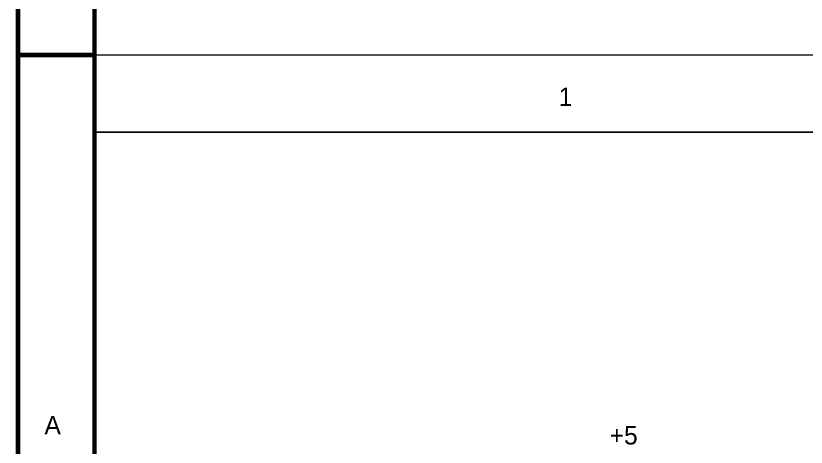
# Model space of a CAD drawing. Header units: inches. Extents: x 0 to 431, y 0 to 297.
# Drawn here: x -0.1 to 51.9, y 167.2 to 195.6 of the extents above; entities that cross this region are included whole.
import ezdxf

# ---------------------------------------------------------------- set-up
doc = ezdxf.new("R2010")
doc.units = ezdxf.units.IN
doc.layers.add('Sheet', color=255, linetype='Continuous')

msp = doc.modelspace()

# ---------------------------------------------------------------- linework, layer by layer
at = {"layer": 'Sheet'}
for points in [[(0.008, 0.042, 0.3, 0.3, 0), (0.008, 296.996, 0.3, 0.3, 0)], [(5.041, 5.024, 0.3, 0.3, 0), (5.041, 291.963, 0.3, 0.3, 0)], [(0.008, 193.04, 0.3, 0.3, 0), (5.091, 193.04, 0.3, 0.3, 0)]]:
    msp.add_lwpolyline(points, format="xyseb", dxfattribs=at)
for points in [[(0.017, 193.04, 0.0991, 0.0991, 0), (0.017, 0, 0.0991, 0.0991, 0), (292.1, 0, 0.0991, 0.0991, 0), (292.1, 193.04, 0.0991, 0.0991, 0), (0.017, 193.04, 0.0991, 0.0991, 0), (0.017, 193.04, 0.0991, 0.0991, 0)], [(5.091, 187.949, 0.0991, 0.0991, 0), (5.091, 5.075, 0.0991, 0.0991, 0), (287.026, 5.075, 0.0991, 0.0991, 0), (287.026, 187.949, 0.0991, 0.0991, 0), (5.091, 187.949, 0.0991, 0.0991, 0), (5.091, 187.949, 0.0991, 0.0991, 0)]]:
    msp.add_lwpolyline(points, format="xyseb", close=True, dxfattribs=at)

# ---------------------------------------------------------------- texts
for s, height, p in [('1', 1.21, (35.622, 189.679)), ('A', 1.21, (1.747, 168.036)), ('+5', 1.2099, (38.983, 167.364))]:
    msp.add_text(s, height=height, dxfattribs=at).set_placement(p)

doc.saveas('drawing.dxf')
